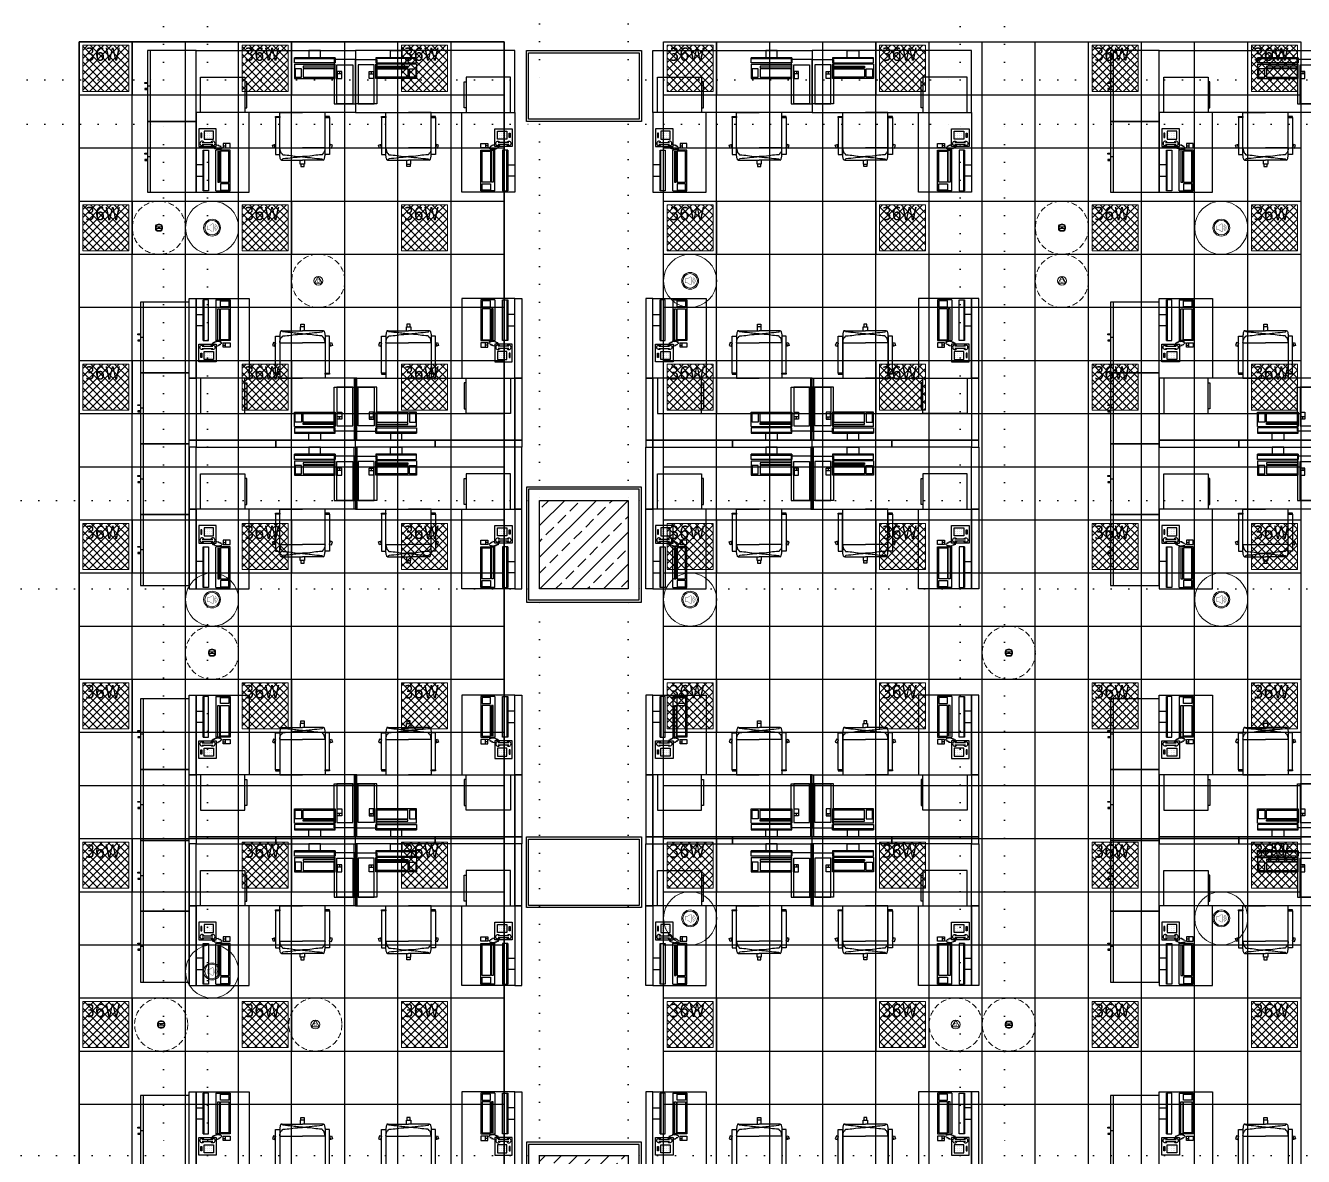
# Model space of a CAD drawing. Header units: centimetres. Extents: x 405564 to 502064, y 46284 to 60634.
# Drawn here: x 463269 to 464713, y 52792 to 54069 of the extents above; entities that cross this region are included whole.
import ezdxf
from ezdxf.enums import TextEntityAlignment as Align

# ---------------------------------------------------------------- set-up
doc = ezdxf.new("R2010")
doc.units = ezdxf.units.CM
for name, pattern in [('ACAD_ISO07W100', [3, 0, -3]), ('DOT', [0.25, 0, -0.25]), ('HIDDEN', [9.525, 6.35, -3.175])]:
    doc.linetypes.add(name, pattern=pattern)
doc.layers.get('0').update_dxf_attribs({"color": 8, "lineweight": 9})
for name, color, linetype in [('0-KRCN-ASMATAVAN-130426', 8, 'Continuous'), ('AS_DOS_TERAS_UST', 8, 'ACAD_ISO07W100'), ('AS_DUV_ALCIPAN_YANGINA-SUYA DAYANIMLI', 8, 'Continuous'), ('AS_TA_BETONARME', 5, 'Continuous'), ('AS_TA_TARAMA', 8, 'Continuous'), ('AS_TEFR_AKS', 8, 'Continuous'), ('AS_TEFR_MOB', 8, 'Continuous')]:
    doc.layers.add(name, color=color, linetype=linetype)
doc.layers.add('0-KRCN-AYDINLATMA-130426', color=8, linetype='Continuous', lineweight=9)
doc.layers.add('0-KRCN-MİMARİ-220526', color=8, linetype='Continuous', lineweight=9)
doc.styles.add('2', font='arial.ttf', dxfattribs={"width": 0.9, "height": 200})
doc.styles.add('TAHOMA', font='tahoma.ttf')
pattern_1 = [(225, (17560.68, -7819.299), (17.96051, -17.96051), []), (225, (17542.72, -7819.299), (17.96051, -17.96051), [12.7, -6.35])]

# ---------------------------------------------------------------- blocks, each defined once
blk = doc.blocks.new('ABB 6131-21-24-500')
at = {"layer": '0-KRCN-AYDINLATMA-130426'}
for p, q in [((-4, -1), (-4, 1)), ((3.2, 1), (-3.2, 1)), ((-3.2, -0.8), (-3.2, 0.8)), ((-1, 4), (1, 4)), ((-1, -0.9), (-1, 1)), ((-0.8, 3.2), (0.8, 3.2)), ((1, -0.9), (1, 1)), ((3.2, 0.8), (3.2, -0.8)), ((4, 1), (4, -1)), ((3.2, -0.9), (-3.2, -0.9)), ((1, -4), (-1, -4)), ((0.8, -3.2), (-0.8, -3.2))]:
    blk.add_line(p, q, dxfattribs=at)
at = {"layer": '0-KRCN-AYDINLATMA-130426', "linetype": 'HIDDEN'}
blk.add_circle((0, 0), 30, dxfattribs=at)
at = {"layer": '0-KRCN-AYDINLATMA-130426'}
for centre, radius in [((-0.5, 0), 0.0887), ((0, 0), 0.16), ((0.5, 0), 0.0887)]:
    blk.add_circle(centre, radius, dxfattribs=at)
for centre, radius, start, end in [((-1, 1), 3, 90, 180), ((-0.8, 0.8), 2.4, 90, 180), ((0.8, 0.8), 2.4, 0, 90), ((1, 1), 3, 0, 90), ((-1, -1), 3, 180, 270), ((-0.8, -0.8), 2.4, 180, 270), ((0.8, -0.8), 2.4, 270, 0), ((1, -1), 3, 270, 0)]:
    blk.add_arc(centre, radius, start, end, dxfattribs=at)
blk = doc.blocks.new('ABB 6131-31-24-500')
at = {"layer": '0-KRCN-AYDINLATMA-130426'}
for p, q in [((-4, -1), (-4, 1)), ((3.2, 1), (-3.2, 1)), ((-3.2, -0.8), (-3.2, 0.8)), ((-1, 4), (1, 4)), ((-1, -0.9), (-1, 1)), ((-0.8, 3.2), (0.8, 3.2)), ((1, -0.9), (1, 1)), ((3.2, 0.8), (3.2, -0.8)), ((4, 1), (4, -1)), ((3.2, -0.9), (-3.2, -0.9)), ((1, -4), (-1, -4)), ((0.8, -3.2), (-0.8, -3.2))]:
    blk.add_line(p, q, dxfattribs=at)
at = {"layer": '0-KRCN-AYDINLATMA-130426', "linetype": 'HIDDEN'}
blk.add_circle((0, 0), 30, dxfattribs=at)
at = {"layer": '0-KRCN-AYDINLATMA-130426'}
for centre, radius in [((-0.5, 0), 0.089), ((0, 0), 0.16), ((0.5, 0), 0.089)]:
    blk.add_circle(centre, radius, dxfattribs=at)
for centre, radius, start, end in [((-1, 1), 3.01, 90, 180), ((-0.8, 0.8), 2.41, 90, 180), ((0.8, 0.8), 2.41, 0, 90), ((1, 1), 3.01, 0, 90), ((-1, -1), 3.01, 180, 270), ((-0.8, -0.8), 2.41, 180, 270), ((0.8, -0.8), 2.41, 270, 0), ((1, -1), 3.01, 270, 0)]:
    blk.add_arc(centre, radius, start, end, dxfattribs=at)
blk = doc.blocks.new('AST-OD-OD')
at = {"layer": '0-KRCN-AYDINLATMA-130426'}
for p, q in [((0.3, 5), (-4, -2.5)), ((4.6, -2.5), (0.3, 5)), ((4.6, -2.5), (-4, -2.5))]:
    blk.add_line(p, q, dxfattribs=at)
at = {"layer": '0-KRCN-AYDINLATMA-130426', "linetype": 'HIDDEN'}
blk.add_circle((0.3, 0), 30, dxfattribs=at)
at = {"layer": '0-KRCN-AYDINLATMA-130426'}
blk.add_circle((0.3, 0), 5, dxfattribs=at)
at = {"layer": '0-KRCN-AYDINLATMA-130426', "style": '2'}
blk.add_text('O', height=3.43, dxfattribs=at).set_placement((0.3, 0), align=Align.MIDDLE)
blk = doc.blocks.new('ASMA TAVA TİPİ HOPARLÖR')
at = {"layer": '0-KRCN-AYDINLATMA-130426', "const_width": 0.317}
blk.add_lwpolyline([(0.3, -4.4, 0.598176), (1.3, -3.9), (1.3, 3.9, 0.598176), (0.3, 4.4), (-2.7, 2.4, -0.147433), (-3, 2.3), (-5.1, 2.3, 0.414214), (-5.7, 1.7), (-5.7, -1.7, 0.414214), (-5.1, -2.3), (-3, -2.3, -0.147433), (-2.7, -2.4)], format="xyb", close=True, dxfattribs=at)
for points in [[(2.4, 1.3, -0.601398), (2.4, -1.3)], [(2.8, 2.5, -0.658812), (2.8, -2.5)], [(3.2, 3.7, -0.680488), (3.2, -3.7)]]:
    blk.add_lwpolyline(points, format="xyb", dxfattribs=at)
at = {"layer": '0-KRCN-AYDINLATMA-130426'}
blk.add_circle((0, 0), 30, dxfattribs=at)
at = {"layer": '0-KRCN-AYDINLATMA-130426', "ltscale": 0.1}
for radius in [9.5, 8.23]:
    blk.add_circle((0, 0), radius, dxfattribs=at)
blk = doc.blocks.new('36W 60x60 cm  SIVA ALTI LED ARMATÜR')
at = {"layer": '0-KRCN-AYDINLATMA-130426'}
h = blk.add_hatch(dxfattribs=at)
h.set_pattern_fill('ANSI37', color=256, scale=2)
h.paths.add_polyline_path([(-26, 26), (26, 26), (26, -26), (-26, -26)])
for points in [[(-30, 30), (30, 30), (30, -30), (-30, -30)], [(-26, 26), (26, 26), (26, -26), (-26, -26)]]:
    blk.add_lwpolyline(points, close=True, dxfattribs=at)
at = {"layer": '0-KRCN-AYDINLATMA-130426', "insert": (-23.5, 23.5), "char_height": 15, "attachment_point": 1, "style": 'TAHOMA'}
blk.add_mtext_dynamic_manual_height_columns('{\\fTahoma|b0|i0|c162|p34;36W}', width=52.946, gutter_width=1.25, heights=[0], dxfattribs=at)
blk = doc.blocks.new('G$C27E741DA')
at = {"layer": '0-KRCN-AYDINLATMA-130426'}
for name, p in [('36W 60x60 cm  SIVA ALTI LED ARMATÜR', (25295.7, 6886.5)), ('36W 60x60 cm  SIVA ALTI LED ARMATÜR', (25475.7, 6886.5)), ('36W 60x60 cm  SIVA ALTI LED ARMATÜR', (25655.7, 6886.5)), ('36W 60x60 cm  SIVA ALTI LED ARMATÜR', (25955.7, 6886.5)), ('36W 60x60 cm  SIVA ALTI LED ARMATÜR', (26195.7, 6886.5)), ('36W 60x60 cm  SIVA ALTI LED ARMATÜR', (26435.7, 6886.5)), ('36W 60x60 cm  SIVA ALTI LED ARMATÜR', (26615.7, 6886.5)), ('36W 60x60 cm  SIVA ALTI LED ARMATÜR', (25295.7, 6706.5)), ('ABB 6131-31-24-500', (25355.7, 6706.5)), ('ASMA TAVA TİPİ HOPARLÖR', (25415.7, 6706.5)), ('36W 60x60 cm  SIVA ALTI LED ARMATÜR', (25475.7, 6706.5)), ('36W 60x60 cm  SIVA ALTI LED ARMATÜR', (25655.7, 6706.5)), ('36W 60x60 cm  SIVA ALTI LED ARMATÜR', (25955.7, 6706.5)), ('36W 60x60 cm  SIVA ALTI LED ARMATÜR', (26195.7, 6706.5)), ('ABB 6131-31-24-500', (26375.7, 6706.5)), ('36W 60x60 cm  SIVA ALTI LED ARMATÜR', (26435.7, 6706.5)), ('ASMA TAVA TİPİ HOPARLÖR', (26555.7, 6706.5)), ('36W 60x60 cm  SIVA ALTI LED ARMATÜR', (26615.7, 6706.5)), ('AST-OD-OD', (25535.4, 6646.5)), ('ASMA TAVA TİPİ HOPARLÖR', (25955.7, 6646.5)), ('AST-OD-OD', (26375.4, 6646.5)), ('36W 60x60 cm  SIVA ALTI LED ARMATÜR', (25295.7, 6526.5)), ('36W 60x60 cm  SIVA ALTI LED ARMATÜR', (25475.7, 6526.5)), ('36W 60x60 cm  SIVA ALTI LED ARMATÜR', (25655.7, 6526.5)), ('36W 60x60 cm  SIVA ALTI LED ARMATÜR', (25955.7, 6526.5)), ('36W 60x60 cm  SIVA ALTI LED ARMATÜR', (26195.7, 6526.5)), ('36W 60x60 cm  SIVA ALTI LED ARMATÜR', (26435.7, 6526.5)), ('36W 60x60 cm  SIVA ALTI LED ARMATÜR', (26615.7, 6526.5)), ('36W 60x60 cm  SIVA ALTI LED ARMATÜR', (25295.7, 6346.5)), ('36W 60x60 cm  SIVA ALTI LED ARMATÜR', (25475.7, 6346.5)), ('36W 60x60 cm  SIVA ALTI LED ARMATÜR', (25655.7, 6346.5)), ('36W 60x60 cm  SIVA ALTI LED ARMATÜR', (25955.7, 6346.5)), ('36W 60x60 cm  SIVA ALTI LED ARMATÜR', (26195.7, 6346.5)), ('36W 60x60 cm  SIVA ALTI LED ARMATÜR', (26435.7, 6346.5)), ('36W 60x60 cm  SIVA ALTI LED ARMATÜR', (26615.7, 6346.5)), ('ASMA TAVA TİPİ HOPARLÖR', (25415.7, 6286.5)), ('ASMA TAVA TİPİ HOPARLÖR', (25955.7, 6286.5)), ('ASMA TAVA TİPİ HOPARLÖR', (26555.7, 6286.5)), ('ABB 6131-21-24-500', (25415.7, 6226.5)), ('ABB 6131-31-24-500', (26315.7, 6226.5)), ('36W 60x60 cm  SIVA ALTI LED ARMATÜR', (25295.7, 6166.5)), ('36W 60x60 cm  SIVA ALTI LED ARMATÜR', (25475.7, 6166.5)), ('36W 60x60 cm  SIVA ALTI LED ARMATÜR', (25655.7, 6166.5)), ('36W 60x60 cm  SIVA ALTI LED ARMATÜR', (25955.7, 6166.5)), ('36W 60x60 cm  SIVA ALTI LED ARMATÜR', (26195.7, 6166.5)), ('36W 60x60 cm  SIVA ALTI LED ARMATÜR', (26435.7, 6166.5)), ('36W 60x60 cm  SIVA ALTI LED ARMATÜR', (26615.7, 6166.5)), ('36W 60x60 cm  SIVA ALTI LED ARMATÜR', (25295.7, 5986.5)), ('36W 60x60 cm  SIVA ALTI LED ARMATÜR', (25475.7, 5986.5)), ('36W 60x60 cm  SIVA ALTI LED ARMATÜR', (25655.7, 5986.5)), ('36W 60x60 cm  SIVA ALTI LED ARMATÜR', (25955.7, 5986.5)), ('36W 60x60 cm  SIVA ALTI LED ARMATÜR', (26195.7, 5986.5)), ('36W 60x60 cm  SIVA ALTI LED ARMATÜR', (26435.7, 5986.5)), ('36W 60x60 cm  SIVA ALTI LED ARMATÜR', (26615.7, 5986.5)), ('ASMA TAVA TİPİ HOPARLÖR', (25955.7, 5926.5)), ('ASMA TAVA TİPİ HOPARLÖR', (26555.7, 5926.5)), ('ASMA TAVA TİPİ HOPARLÖR', (25415.7, 5866.5)), ('36W 60x60 cm  SIVA ALTI LED ARMATÜR', (25295.7, 5806.5)), ('ABB 6131-21-24-500', (25358.2, 5806.6)), ('36W 60x60 cm  SIVA ALTI LED ARMATÜR', (25475.7, 5806.5)), ('AST-OD-OD', (25532.1, 5806.5)), ('36W 60x60 cm  SIVA ALTI LED ARMATÜR', (25655.7, 5806.5)), ('36W 60x60 cm  SIVA ALTI LED ARMATÜR', (25955.7, 5806.5)), ('36W 60x60 cm  SIVA ALTI LED ARMATÜR', (26195.7, 5806.5)), ('AST-OD-OD', (26255.4, 5806.5)), ('ABB 6131-31-24-500', (26315.7, 5806.5)), ('36W 60x60 cm  SIVA ALTI LED ARMATÜR', (26435.7, 5806.5)), ('36W 60x60 cm  SIVA ALTI LED ARMATÜR', (26615.7, 5806.5))]:
    blk.add_blockref(name, p, dxfattribs=at)
blk = doc.blocks.new('SNDLY')
at = {"color": 0, "linetype": 'ByBlock', "ltscale": 25}
for points in [[(36.2, 53.6), (36.2, 58.1), (31.4, 58.1), (31.4, 53.6)], [(32, 58.1), (32, 61.1), (35.7, 61.1), (35.7, 58.1)], [(10.2, 53.6), (33.8, 53.6)], [(57.5, 53.6), (33.8, 53.6)], [(3.3, 39.7), (1.1, 40.4), (-0.1, 36.8), (3.3, 35.7)], [(3.1, 39.7), (2, 36.1)], [(3.3, 39.5), (2.1, 36.1)], [(8.3, 40.4), (8.3, 0), (33.8, 0)], [(8.3, 39.8), (33.8, 39.8)], [(59.4, 40.4), (59.4, 0), (33.8, 0)], [(59.4, 39.8), (33.8, 39.8)], [(64.4, 39.7), (66.6, 40.4), (67.8, 36.8), (64.4, 35.7)], [(64.4, 39.5), (65.5, 36.1)], [(64.5, 39.7), (65.7, 36.1)], [(3.3, 5.5), (3.3, 4.5), (8.2, 4.5), (8.2, 5.5)], [(64.4, 5.5), (64.4, 4.5), (59.5, 4.5), (59.5, 5.5)]]:
    blk.add_lwpolyline(points, dxfattribs=at)
for points in [[(8.2, 5.5), (3.3, 5.5), (3.3, 47.5), (8.2, 47.5)], [(59.5, 5.5), (64.4, 5.5), (64.4, 47.5), (59.5, 47.5)]]:
    blk.add_lwpolyline(points, close=True, dxfattribs=at)
for points in [[(33.8, 50.1, -0.048176), (32.1, 50.1, -0.000623), (29.6, 50.4, -0.003131), (22.9, 51.1, 0.007334), (11.9, 52.3, -0.309457), (11, 53, 0.002444), (10.9, 53.4, 0.476314), (10.7, 53.5, 0.375136), (9.5, 53.3, 0.082453), (9.2, 52.7, 0.046929), (8.7, 51.2, 0.002381), (8.4, 49.6, 0.007794), (8.3, 48.5), (8.3, 40.4, -0.011445), (8.8, 43.4, -0.082784), (9.6, 45.4, -0.150147), (10.8, 46.4, 0.242317), (10.9, 46.6, -0.036292), (11, 46.9, -0.114957), (11.3, 47.4, -0.16132), (11.9, 47.7, -0.020506), (14.4, 47.9, 0.024793), (22.9, 48.8, -0.030903), (33.8, 49.8, -1.030607)], [(33.8, 50.1, 0.048176), (35.6, 50.1, 0.000623), (38.1, 50.4, 0.003131), (44.8, 51.1, -0.007334), (55.8, 52.3, 0.309457), (56.7, 53, -0.002444), (56.8, 53.4, -0.476314), (57, 53.5, -0.375136), (58.2, 53.3, -0.082453), (58.5, 52.7, -0.046929), (59, 51.2, -0.002381), (59.3, 49.6, -0.007794), (59.4, 48.5), (59.4, 40.4, 0.011445), (58.9, 43.4, 0.082784), (58.1, 45.4, 0.150147), (56.9, 46.4, -0.242317), (56.8, 46.6, 0.036292), (56.7, 46.9, 0.114957), (56.4, 47.4, 0.16132), (55.8, 47.7, 0.020506), (53.3, 47.9, -0.024793), (44.8, 48.8, 0.030903), (33.8, 49.8, 1.030607)]]:
    blk.add_lwpolyline(points, format="xyb", dxfattribs=at)
blk = doc.blocks.new('ÇM180160')
at = {"color": 251, "linetype": 'ByBlock', "ltscale": 25, "true_color": 0x636466}
for p, q in [((-22.4, 158.5), (-38.4, 158.5)), ((-38.4, 158.5), (-38.4, 112.5)), ((-36.9, 157.5), (-36.9, 150.5)), ((-27.4, 157.5), (-36.9, 157.5)), ((-36.9, 150.5), (-27.4, 150.5)), ((-27.4, 148.5), (-36.9, 148.5)), ((-36.9, 148.5), (-36.9, 113.5)), ((-27.4, 150.5), (-27.4, 157.5)), ((-27.4, 113.5), (-27.4, 148.5)), ((-24.4, 148.5), (-26.4, 148.5)), ((-26.4, 148.5), (-26.4, 113.5)), ((-24.4, 113.5), (-24.4, 148.5)), ((-22.4, 158.5), (-22.4, 112.5)), ((-14, 158.5), (-8, 158.5)), ((-14, 112.5), (-14, 158.5)), ((-8.9, 158.5), (-8.9, 112.5)), ((-8, 112.5), (-8, 158.5)), ((-8, 158.5), (-8, 112.5)), ((-38.4, 112.5), (-22.4, 112.5)), ((-36.9, 113.5), (-27.4, 113.5)), ((-33.2, 105), (-33.2, 110)), ((-30.6, 107.4), (-33.2, 107.4)), ((-28.7, 108.9), (-29.2, 110.4)), ((-28, 110.1), (-28.5, 111.5)), ((-27.5, 107.6), (-28, 109.1)), ((-27, 110.6), (-27.5, 112)), ((-26.5, 107.2), (-27, 108.6)), ((-26.1, 111.1), (-26.5, 112.5)), ((-25.6, 106.7), (-26.1, 108.1)), ((-25.1, 111.1), (-25.6, 112.5)), ((-24.6, 106.2), (-25.1, 107.6)), ((-24.1, 111.1), (-24.6, 112.5)), ((-21.3, 105.8), (-24.1, 106.7)), ((-23.1, 111.1), (-23.6, 112.5)), ((-22.2, 110.6), (-22.6, 112)), ((-21.2, 110.1), (-21.7, 111.5)), ((-20.2, 109.6), (-20.7, 111.1)), ((-19.2, 109.1), (-19.7, 110.6)), ((-6.8, 106.1), (-18.9, 106.1)), ((-6.8, 103.7), (-18.9, 103.7)), ((-18.3, 108.6), (-18.7, 110.1)), ((-8, 112.5), (-14, 112.5)), ((-17.7, 97.8), (-17.7, 97.8)), ((-17.7, 95.5), (-17.7, 95.5)), ((-17.7, 93.3), (-17.7, 93.3)), ((-15.5, 97.8), (-15.5, 97.8)), ((-15.5, 95.5), (-15.5, 95.5)), ((-15.5, 93.3), (-15.5, 93.3)), ((-13.2, 97.8), (-13.2, 97.8)), ((-13.2, 95.5), (-13.2, 95.5)), ((-13.2, 93.3), (-13.2, 93.3)), ((-10.9, 97.8), (-10.9, 97.8)), ((-10.9, 95.5), (-10.9, 95.5)), ((-10.9, 93.3), (-10.9, 93.3)), ((-157, 31.5), (-157, 15.5)), ((-111, 31.5), (-157, 31.5)), ((-156, 30), (-156, 20.5)), ((-121, 30), (-156, 30)), ((-121, 20.5), (-121, 30)), ((-112, 30), (-119, 30)), ((-119, 30), (-119, 20.5)), ((-112, 20.5), (-112, 30)), ((-111, 15.5), (-111, 31.5)), ((-164.5, 26.2), (-159.5, 26.2)), ((-162.1, 23.6), (-162.1, 26.2)), ((-111, 15.5), (-157, 15.5)), ((-156, 20.5), (-121, 20.5)), ((-121, 19.5), (-156, 19.5)), ((-156, 17.5), (-121, 17.5)), ((-121, 17.5), (-121, 19.5)), ((-119, 20.5), (-112, 20.5)), ((-157, 8), (-157, 14)), ((-157, 14), (-111, 14)), ((-111, 8.9), (-157, 8.9)), ((-157, 8), (-111, 8)), ((-111, 8), (-157, 8)), ((-111, 14), (-111, 8))]:
    blk.add_line(p, q, dxfattribs=at)
at = {"color": 0, "linetype": 'ByBlock', "ltscale": 25}
for points in [[(-60, 70), (0, 70), (0, 160), (-60, 160)], [(-180, 70), (0, 70), (0, 0), (-180, 0)]]:
    blk.add_lwpolyline(points, close=True, dxfattribs=at)
at = {"color": 251, "linetype": 'ByBlock', "ltscale": 25, "true_color": 0x636466}
for points in [[(-8, 129), (0, 129), (0, 142), (-8, 142)], [(-38.4, 110), (-38.4, 105), (-30.6, 105), (-30.6, 110)], [(-2.9, 108.4), (-22.7, 108.4), (-22.7, 88.4), (-2.9, 88.4)], [(-9, 100.1), (-19.6, 100.1), (-19.6, 91), (-9, 91)], [(-5.2, 98.2), (-6.3, 98.2), (-6.3, 93.3), (-5.2, 93.3)], [(-159.5, 31.5), (-164.5, 31.5), (-164.5, 23.6), (-159.5, 23.6)], [(-140.5, 8), (-140.5, 0), (-127.5, 0), (-127.5, 8)]]:
    blk.add_lwpolyline(points, close=True, dxfattribs=at)
at = {"linetype": 'HIDDEN', "ltscale": 25}
blk.add_lwpolyline([(-156, 60), (-180, 60), (-180, 10), (-156, 10)], close=True, dxfattribs=at)
at = {"color": 251, "linetype": 'HIDDEN', "ltscale": 25, "true_color": 0x636466}
blk.add_lwpolyline([(-177, 60), (-159, 60), (-159, 16), (-177, 16)], close=True, dxfattribs=at)
at = {"linetype": 'HIDDEN', "ltscale": 25}
for points in [[(-55, 64.6), (-57.1, 64.6), (-57.1, 35.4), (-55, 35.4)], [(-55, 70), (-5, 70), (-5, 30), (-55, 30), (-55, 70)]]:
    blk.add_lwpolyline(points, dxfattribs=at)
at = {"color": 251, "linetype": 'ByBlock', "ltscale": 25, "true_color": 0x636466}
for centre, start, end in [((-18.9, 104.9), 28.4915, 331.5085), ((-6.8, 104.9), 208.4915, 151.5085)]:
    blk.add_arc(centre, 2.55, start, end, dxfattribs=at)
at = {"color": 0, "linetype": 'ByBlock', "ltscale": 25, "xscale": -1}
blk.add_blockref('SNDLY', (-86.2, 70), dxfattribs=at)
blk = doc.blocks.new('*U364')
for points in [[(178.5, 0), (178.5, 70), (181.5, 70), (181.5, 0)], [(178.5, -8), (178.5, -78), (181.5, -78), (181.5, -8)]]:
    blk.add_lwpolyline(points, close=True)
at = {"layer": 'AS_TEFR_AKS'}
for points in [[(-8, 70), (0, 70), (0, 160), (-8, 160)], [(360, 70), (368, 70), (368, 160), (360, 160)], [(-8, 0), (0, 0), (0, 70), (-8, 70)], [(360, 0), (368, 0), (368, 70), (360, 70)], [(0, 0), (-8, 0), (-8, -8), (0, -8)], [(0, -8), (90, -8), (90, 0), (0, 0)], [(90, -8), (180, -8), (180, 0), (90, 0)], [(270, -8), (180, -8), (180, 0), (270, 0)], [(360, -8), (270, -8), (270, 0), (360, 0)], [(368, 0), (360, 0), (360, -8), (368, -8)], [(-8, -8), (0, -8), (0, -78), (-8, -78)], [(360, -8), (368, -8), (368, -78), (360, -78)], [(-8, -78), (0, -78), (0, -168), (-8, -168)], [(360, -78), (368, -78), (368, -168), (360, -168)]]:
    blk.add_lwpolyline(points, close=True, dxfattribs=at)
at = {"xscale": -1}
blk.add_blockref('ÇM180160', (0, 0), dxfattribs=at)
blk.add_blockref('ÇM180160', (360, 0))
at = {"rotation": 180}
blk.add_blockref('ÇM180160', (0, -8), dxfattribs=at)
at = {"xscale": -1, "rotation": 180}
blk.add_blockref('ÇM180160', (360, -8), dxfattribs=at)
blk = doc.blocks.new('*U365')
at = {"layer": 'AS_TEFR_AKS'}
for points in [[(-98, -8), (-188, -8), (-188, 0), (-98, 0)], [(-8, -8), (-98, -8), (-98, 0), (-8, 0)]]:
    blk.add_lwpolyline(points, close=True, dxfattribs=at)
blk.add_blockref('ÇM180160', (-8, 0))
at = {"xscale": -1, "rotation": 180}
blk.add_blockref('ÇM180160', (-8, -8), dxfattribs=at)
blk = doc.blocks.new('*U367')
blk.add_blockref('ÇM180160', (-8, 0))
blk = doc.blocks.new('AS_OFİS DOLAP')
at = {"color": 0}
for points in [[(40, 0), (40, -55), (-40, -55), (-40, 0)], [(3, -55), (3, -58), (4, -58), (4, -55)]]:
    blk.add_lwpolyline(points, close=True, dxfattribs=at)
for points in [[(40, -52), (-40, -52)], [(-3, -55), (-3, -58), (-4, -58), (-4, -55)], [(0, -52), (0, -55)]]:
    blk.add_lwpolyline(points, dxfattribs=at)
blk = doc.blocks.new('A$C6A10300A')
at = {"layer": 'AS_TA_TARAMA'}
h = blk.add_hatch(dxfattribs=at)
h.set_pattern_fill('ANSI33', color=256, scale=4, angle=180)
h.set_pattern_definition(pattern_1)
h.paths.add_polyline_path([(25785.68, -7201.45), (25785.68, -7101.45), (25885.68, -7101.45), (25885.68, -7201.45)], flags=17)
h = blk.add_hatch(dxfattribs=at)
h.set_pattern_fill('ANSI33', color=256, scale=4, angle=180)
h.set_pattern_definition(pattern_1)
h.paths.add_polyline_path([(25785.68, -7941.45), (25785.68, -7841.45), (25885.68, -7841.45), (25885.68, -7941.45)], flags=17)
at = {"layer": 'AS_DOS_TERAS_UST', "linetype": 'DOT', "ltscale": 80}
for p, q in [((25360.68, -6626.45), (25360.68, -6201.45)), ((25410.68, -6626.45), (25410.68, -6201.45)), ((25785.68, -6201.45), (25785.68, -6626.45)), ((25885.68, -6201.45), (25885.68, -6626.45)), ((26260.68, -6626.45), (26260.68, -6201.45)), ((26310.68, -6626.45), (26310.68, -6201.45)), ((24985.68, -6626.45), (25360.68, -6626.45)), ((25410.68, -6626.45), (25785.68, -6626.45)), ((25885.68, -6626.45), (26260.68, -6626.45)), ((26310.68, -6626.45), (26685.68, -6626.45)), ((24985.68, -6676.45), (25360.68, -6676.45)), ((25360.68, -7101.45), (25360.68, -6676.45)), ((25410.68, -7101.45), (25410.68, -6676.45)), ((25410.68, -6676.45), (25785.68, -6676.45)), ((25785.68, -6676.45), (25785.68, -7101.45)), ((25885.68, -6676.45), (25885.68, -7101.45)), ((25885.68, -6676.45), (26260.68, -6676.45)), ((26260.68, -7101.45), (26260.68, -6676.45)), ((26310.68, -7101.45), (26310.68, -6676.45)), ((26310.68, -6676.45), (26685.68, -6676.45)), ((25360.68, -7101.45), (24985.68, -7101.45)), ((25410.68, -7101.45), (25785.68, -7101.45)), ((26260.68, -7101.45), (25885.68, -7101.45)), ((26310.68, -7101.45), (26685.68, -7101.45)), ((25360.68, -7201.45), (24985.68, -7201.45)), ((25360.68, -7201.45), (25360.68, -7841.45)), ((25410.68, -7201.45), (25410.68, -7841.45)), ((25410.68, -7201.45), (25785.68, -7201.45)), ((25785.68, -7841.45), (25785.68, -7201.45)), ((25885.68, -7841.45), (25885.68, -7201.45)), ((26260.68, -7201.45), (25885.68, -7201.45)), ((26260.68, -7201.45), (26260.68, -7841.45)), ((26310.68, -7201.45), (26310.68, -7841.45)), ((26310.68, -7201.45), (26685.68, -7201.45)), ((25360.68, -7841.45), (24985.68, -7841.45)), ((25410.68, -7841.45), (25785.68, -7841.45)), ((26260.68, -7841.45), (25885.68, -7841.45)), ((26310.68, -7841.45), (26685.68, -7841.45))]:
    blk.add_line(p, q, dxfattribs=at)
at = {"layer": 'AS_DUV_ALCIPAN_YANGINA-SUYA DAYANIMLI'}
for points in [[(25770.68, -6673.45), (25770.68, -6593.45), (25900.68, -6593.45), (25900.68, -6673.45)], [(25773.18, -6670.95), (25773.18, -6595.95), (25898.18, -6595.95), (25898.18, -6670.95)], [(25770.68, -7216.45), (25900.68, -7216.45), (25900.68, -7086.45), (25770.68, -7086.45)], [(25773.18, -7213.95), (25898.18, -7213.95), (25898.18, -7088.95), (25773.18, -7088.95)], [(25770.68, -7561.45), (25770.68, -7481.45), (25900.68, -7481.45), (25900.68, -7561.45)], [(25773.18, -7558.95), (25773.18, -7483.95), (25898.18, -7483.95), (25898.18, -7558.95)], [(25770.68, -7956.45), (25900.68, -7956.45), (25900.68, -7826.45), (25770.68, -7826.45)], [(25773.18, -7953.95), (25898.18, -7953.95), (25898.18, -7828.95), (25773.18, -7828.95)]]:
    blk.add_lwpolyline(points, close=True, dxfattribs=at)
at = {"layer": 'AS_TA_BETONARME'}
for p, q in [((25785.68, -7101.45), (25885.68, -7101.45)), ((25785.68, -7201.45), (25785.68, -7101.45)), ((25885.68, -7101.45), (25885.68, -7201.45)), ((25885.68, -7201.45), (25785.68, -7201.45)), ((25785.68, -7841.45), (25885.68, -7841.45)), ((25785.68, -7941.45), (25785.68, -7841.45)), ((25885.68, -7841.45), (25885.68, -7941.45))]:
    blk.add_line(p, q, dxfattribs=at)
at = {"layer": 'AS_TEFR_MOB', "xscale": -1}
for name, p, rotation in [('AS_OFİS DOLAP', (25397.68, -6633.45), 270), ('*U367', (25765.68, -6593.45), 180), ('*U367', (26281.68, -6593.45), 180), ('AS_OFİS DOLAP', (26485.68, -6633.45), 270), ('AS_OFİS DOLAP', (25397.68, -6713.45), 270), ('AS_OFİS DOLAP', (26485.68, -6713.45), 270), ('AS_OFİS DOLAP', (25389.68, -6917.45), 270), ('AS_OFİS DOLAP', (26485.68, -6917.45), 270), ('AS_OFİS DOLAP', (25389.68, -6997.45), 270), ('AS_OFİS DOLAP', (26485.68, -6997.45), 270), ('AS_OFİS DOLAP', (25389.68, -7077.45), 270), ('AS_OFİS DOLAP', (26485.68, -7077.45), 270), ('AS_OFİS DOLAP', (25389.68, -7157.45), 270), ('AS_OFİS DOLAP', (26485.68, -7157.45), 270), ('AS_OFİS DOLAP', (25389.68, -7365.45), 270), ('AS_OFİS DOLAP', (26485.68, -7365.45), 270), ('AS_OFİS DOLAP', (25389.68, -7445.45), 270), ('AS_OFİS DOLAP', (26485.68, -7445.45), 270), ('AS_OFİS DOLAP', (25389.68, -7525.45), 270), ('AS_OFİS DOLAP', (26485.68, -7525.45), 270), ('AS_OFİS DOLAP', (25389.68, -7605.45), 270), ('AS_OFİS DOLAP', (26485.68, -7605.45), 270), ('AS_OFİS DOLAP', (25389.68, -7813.45), 270), ('AS_OFİS DOLAP', (26485.68, -7813.45), 270)]:
    blk.add_blockref(name, p, dxfattribs=dict(at, rotation=rotation))
at = {"layer": 'AS_TEFR_MOB', "rotation": 180}
for p in [(25389.68, -6593.45), (25905.68, -6593.45), (26477.68, -6593.45)]:
    blk.add_blockref('*U367', p, dxfattribs=at)
at = {"layer": 'AS_TEFR_MOB', "xscale": -1}
for name, p in [('*U364', (25757.68, -7033.45)), ('*U365', (26477.68, -7033.45)), ('*U364', (25757.68, -7481.45)), ('*U365', (26477.68, -7481.45)), ('*U364', (25757.68, -7929.45)), ('*U365', (26477.68, -7929.45))]:
    blk.add_blockref(name, p, dxfattribs=at)
at = {"layer": 'AS_TEFR_MOB'}
for p in [(25913.68, -7033.45), (25913.68, -7481.45), (25913.68, -7929.45)]:
    blk.add_blockref('*U364', p, dxfattribs=at)

msp = doc.modelspace()

# ---------------------------------------------------------------- linework, layer by layer
at = {"layer": '0-KRCN-ASMATAVAN-130426'}
for p, q in [((463329.7, 54050.6), (463809.7, 54050.6)), ((463329.7, 52550.6), (463329.7, 54050.6)), ((463809.7, 54050.6), (463329.7, 54050.6)), ((463329.7, 54050.6), (463329.7, 52550.6)), ((463389.7, 52550.6), (463389.7, 54050.6)), ((463449.7, 52550.6), (463449.7, 54050.6)), ((463509.7, 52550.6), (463509.7, 54050.6)), ((463569.7, 52550.6), (463569.7, 54050.6)), ((463629.7, 52550.6), (463629.7, 54050.6)), ((463689.7, 52550.6), (463689.7, 54050.6)), ((463749.7, 52550.6), (463749.7, 54050.6)), ((463809.7, 54050.6), (463809.7, 52550.6)), ((463809.7, 52550.6), (463809.7, 54050.6)), ((463989.7, 54050.6), (464709.7, 54050.6)), ((463989.7, 52550.6), (463989.7, 54050.6)), ((463989.7, 54050.6), (464709.7, 54050.6)), ((463989.7, 52550.6), (463989.7, 54050.6)), ((464049.7, 52550.6), (464049.7, 54050.6)), ((464109.7, 52550.6), (464109.7, 54050.6)), ((464169.7, 52550.6), (464169.7, 54050.6)), ((464229.7, 52550.6), (464229.7, 54050.6)), ((464289.7, 52550.6), (464289.7, 54050.6)), ((464349.7, 52550.6), (464349.7, 54050.6)), ((464409.7, 52550.6), (464409.7, 54050.6)), ((464469.7, 52550.6), (464469.7, 54050.6)), ((464529.7, 52550.6), (464529.7, 54050.6)), ((464589.7, 52550.6), (464589.7, 54050.6)), ((464649.7, 52550.6), (464649.7, 54050.6)), ((464709.7, 54050.6), (464709.7, 52550.6)), ((464709.7, 54050.6), (464709.7, 52550.6)), ((463329.7, 53990.6), (463809.7, 53990.6)), ((463989.7, 53990.6), (464709.7, 53990.6)), ((463329.7, 53930.6), (463809.7, 53930.6)), ((463989.7, 53930.6), (464709.7, 53930.6)), ((463329.7, 53870.6), (463809.7, 53870.6)), ((463989.7, 53870.6), (464709.7, 53870.6)), ((463329.7, 53810.6), (463809.7, 53810.6)), ((463989.7, 53810.6), (464709.7, 53810.6)), ((463329.7, 53750.6), (463809.7, 53750.6)), ((463989.7, 53750.6), (464709.7, 53750.6)), ((463329.7, 53690.6), (463809.7, 53690.6)), ((463989.7, 53690.6), (464709.7, 53690.6)), ((463329.7, 53630.6), (463809.7, 53630.6)), ((463989.7, 53630.6), (464709.7, 53630.6)), ((463329.7, 53570.6), (463809.7, 53570.6)), ((463989.7, 53570.6), (464709.7, 53570.6)), ((463329.7, 53510.6), (463809.7, 53510.6)), ((463989.7, 53510.6), (464709.7, 53510.6)), ((463329.7, 53450.6), (463809.7, 53450.6)), ((463989.7, 53450.6), (464709.7, 53450.6)), ((463329.7, 53390.6), (463809.7, 53390.6)), ((463989.7, 53390.6), (464709.7, 53390.6)), ((463329.7, 53330.6), (463809.7, 53330.6)), ((463989.7, 53330.6), (464709.7, 53330.6)), ((463329.7, 53270.6), (463809.7, 53270.6)), ((463989.7, 53270.6), (464709.7, 53270.6)), ((463329.7, 53210.6), (463809.7, 53210.6)), ((463989.7, 53210.6), (464709.7, 53210.6)), ((463329.7, 53150.6), (463809.7, 53150.6)), ((463989.7, 53150.6), (464709.7, 53150.6)), ((463329.7, 53090.6), (463809.7, 53090.6)), ((463989.7, 53090.6), (464709.7, 53090.6)), ((463329.7, 53030.6), (463809.7, 53030.6)), ((463989.7, 53030.6), (464709.7, 53030.6)), ((463329.7, 52970.6), (463809.7, 52970.6)), ((463989.7, 52970.6), (464709.7, 52970.6)), ((463329.7, 52910.6), (463809.7, 52910.6)), ((463989.7, 52910.6), (464709.7, 52910.6)), ((463329.7, 52850.6), (463809.7, 52850.6)), ((463989.7, 52850.6), (464709.7, 52850.6))]:
    msp.add_line(p, q, dxfattribs=at)

# ---------------------------------------------------------------- block references
at = {"layer": '0-KRCN-AYDINLATMA-130426'}
msp.add_blockref('G$C27E741DA', (438064.1, 47134), dxfattribs=at)

# ---------------------------------------------------------------- next in the draw order: block references
at = {"layer": '0-KRCN-MİMARİ-220526'}
msp.add_blockref('A$C6A10300A', (438064.1, 60634), dxfattribs=at)

doc.saveas('drawing.dxf')
